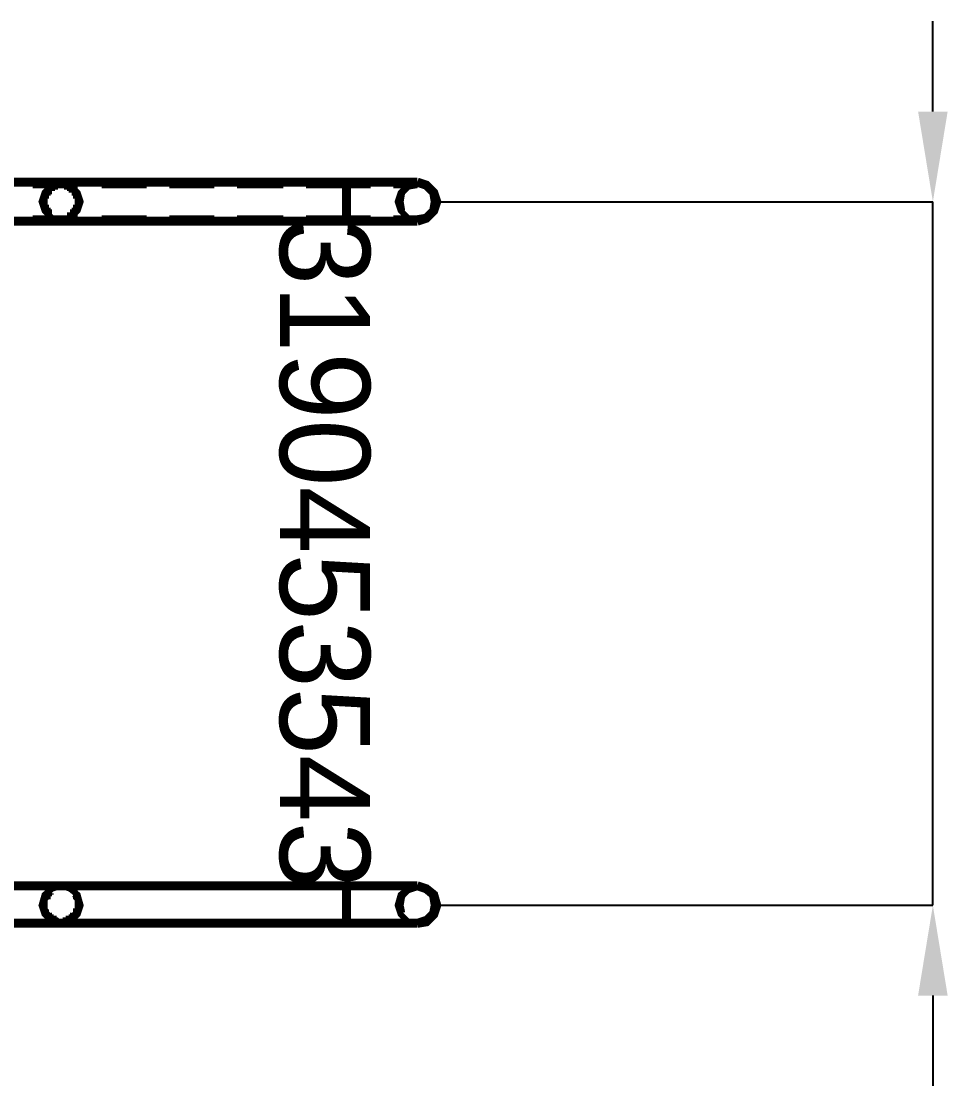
# Model space of a CAD drawing. Extents: x 0.1 to 11.6, y 0.3 to 16.2.
# Drawn here: x 8.881 to 9.908, y 7.708 to 8.888 of the extents above; entities that cross this region are included whole.
import ezdxf

# ---------------------------------------------------------------- set-up
doc = ezdxf.new("R2010")
doc.units = 0
doc.header["$MEASUREMENT"] = 0
doc.dimstyles.get("Standard").update_dxf_attribs({"dimtxt": 0.1, "dimasz": 0.1, "dimexe": 1.25, "dimexo": 0.625, "dimtad": 1, "dimtxsty": 'Standard', "dimcen": 2.5, "dimazin": 3, "dimtfac": 1, "dimtmove": 0, "dimatfit": 3})

# ---------------------------------------------------------------- blocks, each defined once
blk = doc.blocks.new('_CLOSEDFILLED')
at = {"color": 0, "linetype": 'BYBLOCK'}
blk.add_solid([(-1, 0.164), (0, 0), (-1, -0.164)], dxfattribs=at)
blk = doc.blocks.new('*D4')
for p, q in [((9.892, 8.7883), (9.892, 8.8883)), ((9.3417, 8.6883), (9.892, 8.6883)), ((9.892, 7.9083), (9.892, 8.6883)), ((9.3417, 7.9083), (9.892, 7.9083)), ((9.892, 7.8083), (9.892, 7.7083))]:
    blk.add_line(p, q)
at = {"layer": 'Defpoints'}
for p in [(9.3417, 8.6883), (9.3417, 7.9083), (9.892, 7.9083)]:
    blk.add_point(p, dxfattribs=at)
at = {"xscale": 0.1, "yscale": 0.1}
for p, rotation in [((9.892, 8.6883), 270), ((9.892, 7.9083), 90)]:
    blk.add_blockref('_CLOSEDFILLED', p, dxfattribs=dict(at, rotation=rotation))
at = {"insert": (9.217, 8.2983), "char_height": 0.1, "attachment_point": 5, "rotation": 270}
blk.add_mtext('3190453543', dxfattribs=at)

msp = doc.modelspace()

# ---------------------------------------------------------------- linework, layer by layer
at = {"color": 0}
for points, const_width in [([(9.24164, 8.71001), (8.29335, 8.71001)], 0.01), ([(8.94336, 8.70665), (8.89333, 8.70665)], 0.00667), ([(8.92503, 8.71001), (8.91499, 8.70665), (8.90668, 8.69835), (8.90332, 8.68832), (8.90668, 8.67833), (8.91499, 8.66997), (8.92503, 8.66667)], 0.00667), ([(8.92665, 8.70665), (8.92503, 8.70665), (8.92333, 8.70665), (8.92165, 8.70665), (8.91997, 8.70665), (8.91835, 8.70665), (8.91835, 8.70503), (8.91667, 8.70503), (8.91499, 8.70503), (8.91499, 8.70335), (8.91336, 8.70335), (8.91168, 8.70167), (8.91168, 8.69997), (8.91, 8.69997), (8.91, 8.69835), (8.90831, 8.69835), (8.90831, 8.69667), (8.90831, 8.69499), (8.90668, 8.69499), (8.90668, 8.69336), (8.90668, 8.69168), (8.90668, 8.69), (8.90668, 8.68832), (8.90668, 8.68668), (8.90668, 8.685), (8.90668, 8.68332), (8.90668, 8.68164), (8.90831, 8.68164), (8.90831, 8.68001), (8.90831, 8.67833), (8.91, 8.67833), (8.91, 8.67665), (8.91168, 8.67665), (8.91168, 8.67503)], 0.00667), ([(8.92503, 8.66667), (8.935, 8.66997), (8.94336, 8.67833), (8.94667, 8.68832), (8.94336, 8.69835), (8.935, 8.70665), (8.92503, 8.71001)], 0.00667), ([(8.935, 8.67165), (8.935, 8.67333), (8.93668, 8.67333), (8.93832, 8.67503), (8.93832, 8.67665), (8.94, 8.67665), (8.94, 8.67833), (8.94168, 8.67833), (8.94168, 8.68001), (8.94168, 8.68164), (8.94336, 8.68164), (8.94336, 8.68332), (8.94336, 8.685), (8.94336, 8.68668), (8.94336, 8.68832), (8.94336, 8.69), (8.94336, 8.69168), (8.94336, 8.69336), (8.94336, 8.69499), (8.94168, 8.69499), (8.94168, 8.69667), (8.94168, 8.69835), (8.94, 8.69835), (8.94, 8.69997), (8.93832, 8.70167), (8.93668, 8.70167), (8.93668, 8.70335), (8.935, 8.70335), (8.935, 8.70503), (8.93332, 8.70503), (8.93164, 8.70503), (8.93164, 8.70665), (8.93001, 8.70665), (8.92833, 8.70665), (8.92665, 8.70665)], 0.00667), ([(9.02001, 8.70665), (8.97, 8.70665)], 0.00667), ([(9.095, 8.70665), (9.04497, 8.70665)], 0.00667), ([(9.17165, 8.70665), (9.12001, 8.70665)], 0.00667), ([(9.24164, 8.70665), (9.19667, 8.70665)], 0.00667), ([(9.31999, 8.71001), (9.24164, 8.71001)], 0.01), ([(9.24164, 8.66667), (9.24164, 8.71001)], 0.01), ([(9.26833, 8.70665), (9.24164, 8.70665)], 0.00667), ([(9.31999, 8.70665), (9.29335, 8.70665)], 0.00667), ([(9.31999, 8.71001), (9.31, 8.70665), (9.30165, 8.69835), (9.29833, 8.68832), (9.30165, 8.67833), (9.31, 8.66997), (9.31999, 8.66667)], 0.00667), ([(9.31999, 8.70665), (9.31, 8.70503), (9.30333, 8.69835), (9.30165, 8.68832), (9.30333, 8.67833)], 0.00667), ([(9.31999, 8.66667), (9.33003, 8.66997), (9.33832, 8.67833), (9.34169, 8.68832), (9.33832, 8.69835), (9.33003, 8.70665), (9.31999, 8.71001)], 0.01), ([(9.31999, 8.66997), (9.33003, 8.67165), (9.33664, 8.67833), (9.33832, 8.68832), (9.33664, 8.69835)], 0.00667), ([(8.89333, 8.66997), (8.94336, 8.66997)], 0.00667), ([(8.97, 8.66997), (9.02001, 8.66997)], 0.00667), ([(9.04497, 8.66997), (9.095, 8.66997)], 0.00667), ([(9.12001, 8.66997), (9.17165, 8.66997)], 0.00667), ([(9.19667, 8.66997), (9.24164, 8.66997)], 0.00667), ([(9.24164, 8.66997), (9.26833, 8.66997)], 0.00667), ([(9.29335, 8.66997), (9.31999, 8.66997)], 0.00667), ([(8.38167, 8.66667), (9.24164, 8.66667)], 0.01), ([(9.24164, 8.66667), (9.31999, 8.66667)], 0.01), ([(9.24164, 7.93001), (8.38167, 7.93001)], 0.01), ([(8.94336, 7.92833), (8.89333, 7.92833)], 0.00667), ([(8.92503, 7.93001), (8.91499, 7.92665), (8.90668, 7.91997), (8.90332, 7.90831), (8.90668, 7.89833), (8.91499, 7.88997), (8.92503, 7.88835)], 0.00667), ([(8.92503, 7.88835), (8.935, 7.88997), (8.94336, 7.89833), (8.94667, 7.90831), (8.94336, 7.91997), (8.935, 7.92665), (8.92503, 7.93001)], 0.00667), ([(9.02001, 7.92833), (8.97, 7.92833)], 0.00667), ([(9.095, 7.92833), (9.04497, 7.92833)], 0.00667), ([(9.17165, 7.92833), (9.12001, 7.92833)], 0.00667), ([(9.24164, 7.92833), (9.19667, 7.92833)], 0.00667), ([(9.31999, 7.93001), (9.24164, 7.93001)], 0.01), ([(9.24164, 7.93001), (9.24164, 7.88835)], 0.01), ([(9.26833, 7.92833), (9.24164, 7.92833)], 0.00667), ([(9.31999, 7.92833), (9.29335, 7.92833)], 0.00667), ([(9.31999, 7.93001), (9.31, 7.92665), (9.30165, 7.91997), (9.29833, 7.90831), (9.30165, 7.89833), (9.31, 7.88997), (9.31999, 7.88835)], 0.00667), ([(9.31999, 7.92833), (9.31, 7.92503), (9.30333, 7.91835), (9.30165, 7.90831), (9.30333, 7.90001)], 0.00667), ([(9.31999, 7.88835), (9.33003, 7.88997), (9.33832, 7.89833), (9.34169, 7.90831), (9.33832, 7.91997), (9.33003, 7.92665), (9.31999, 7.93001)], 0.01), ([(8.91499, 7.92503), (8.91336, 7.92503), (8.91336, 7.92333), (8.91168, 7.92333), (8.91168, 7.92165), (8.91, 7.92165), (8.91, 7.91997), (8.91, 7.91835), (8.90831, 7.91835), (8.90831, 7.91667), (8.90668, 7.91499), (8.90668, 7.91336), (8.90668, 7.91168), (8.90668, 7.91), (8.90668, 7.90831), (8.90668, 7.90668), (8.90668, 7.905), (8.90668, 7.90332), (8.90831, 7.90169), (8.90831, 7.90001), (8.91, 7.89833), (8.91, 7.89665), (8.91168, 7.89665), (8.91168, 7.89501), (8.91336, 7.89501), (8.91336, 7.89333), (8.91499, 7.89333), (8.91667, 7.89333), (8.91667, 7.89165), (8.91835, 7.89165), (8.91997, 7.89165), (8.92165, 7.88997), (8.92333, 7.88997)], 0.00667), ([(8.92333, 7.88997), (8.92503, 7.88997), (8.92665, 7.88997), (8.92833, 7.88997), (8.93001, 7.88997), (8.93001, 7.89165), (8.93164, 7.89165), (8.93332, 7.89165), (8.93332, 7.89333), (8.935, 7.89333), (8.93668, 7.89333), (8.93668, 7.89501), (8.93832, 7.89501), (8.93832, 7.89665), (8.94, 7.89665), (8.94, 7.89833), (8.94168, 7.90001), (8.94168, 7.90169), (8.94336, 7.90169), (8.94336, 7.90332), (8.94336, 7.905), (8.94336, 7.90668), (8.94336, 7.90831), (8.94336, 7.91), (8.94336, 7.91168), (8.94336, 7.91336), (8.94336, 7.91499), (8.94168, 7.91667), (8.94168, 7.91835), (8.94, 7.91997), (8.94, 7.92165), (8.93832, 7.92165)], 0.00667), ([(9.31999, 7.88997), (9.33003, 7.89333), (9.33664, 7.90001), (9.33832, 7.90831), (9.33664, 7.91835)], 0.00667), ([(8.29335, 7.88835), (9.24164, 7.88835)], 0.01), ([(8.89333, 7.88997), (8.94336, 7.88997)], 0.00667), ([(8.97, 7.88997), (9.02001, 7.88997)], 0.00667), ([(9.04497, 7.88997), (9.095, 7.88997)], 0.00667), ([(9.12001, 7.88997), (9.17165, 7.88997)], 0.00667), ([(9.19667, 7.88997), (9.24164, 7.88997)], 0.00667), ([(9.24164, 7.88835), (9.31999, 7.88835)], 0.01), ([(9.24164, 7.88997), (9.26833, 7.88997)], 0.00667), ([(9.29335, 7.88997), (9.31999, 7.88997)], 0.00667)]:
    msp.add_lwpolyline(points, dxfattribs=dict(at, const_width=const_width))

# ---------------------------------------------------------------- dimensions: what is measured, and where the dimension line sits
at = {"linetype": 'Continuous'}
dim = msp.add_linear_dim(base=(9.89204, 7.90831), p1=(9.34169, 7.90831), p2=(9.34169, 8.68832), angle=90, text='3190453543', dimstyle='Standard', dxfattribs=at)
dim.commit()
dim.dimension.update_dxf_attribs({"geometry": '*D4', "text_midpoint": (9.21704, 8.29831), "text_rotation": 270})

doc.saveas('drawing.dxf')
